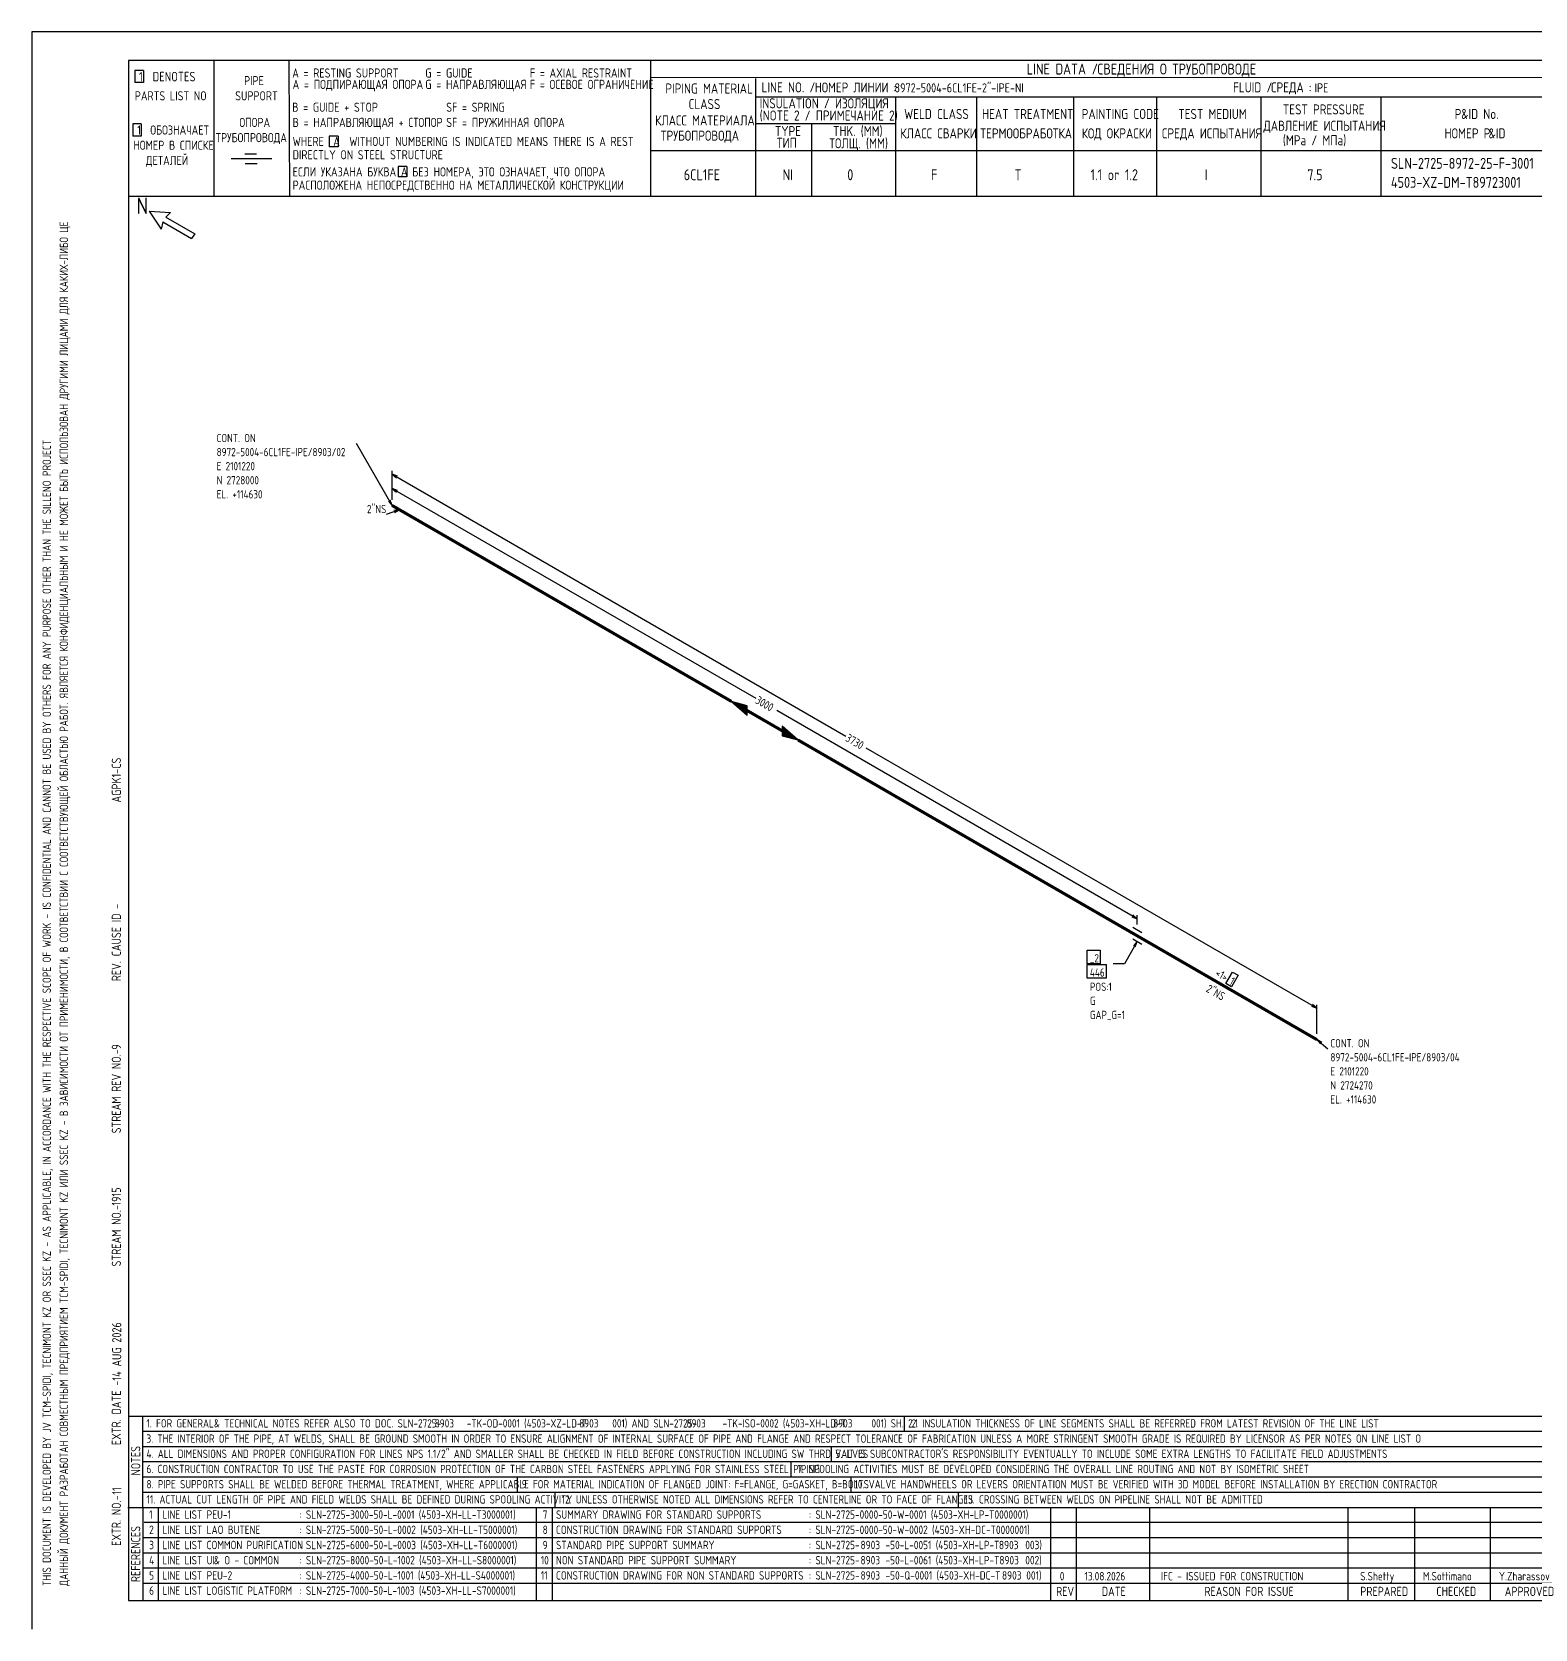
# Model space of a CAD drawing. Extents: x -1005 to 594, y -998 to 420.
# Drawn here: x 0 to 395.3, y 0 to 420 of the extents above; entities that cross this region are included whole.
import ezdxf

# ---------------------------------------------------------------- set-up
doc = ezdxf.new("R2010")
doc.units = 0
doc.styles.add('TTFN17', font='GOST type A')

msp = doc.modelspace()

# ---------------------------------------------------------------- linework, layer by layer
at = {"layer": 'GT_1', "flags": 128}
for points in [[(0, 420), (0, 0)], [(594, 420), (0, 420)], [(589.1, 412.5), (25.4, 412.5)], [(25.4, 412.5), (25.4, 7.5)], [(47.8, 412.5), (47.8, 376.7)], [(67.6, 412.5), (67.7, 376.7)], [(162.7, 412.5), (162.7, 376.7)], [(29.3, 409.9), (27.1, 409.9)], [(27.1, 409.9), (27.1, 406.7)], [(29.3, 409.9), (29.3, 406.7)], [(589.1, 408), (162.7, 407.9)], [(190.3, 407.8), (190.3, 376.7)], [(29.3, 406.7), (27.1, 406.7)], [(190.3, 402.9), (402.7, 402.9)], [(227.1, 402.9), (227.1, 376.7)], [(248.4, 402.9), (248.4, 376.8)], [(273.9, 402.9), (273.9, 376.7)], [(295.8, 402.9), (295.8, 376.7)], [(323.2, 402.9), (323.2, 376.7)], [(354.8, 402.9), (354.8, 376.8)], [(28.7, 395.8), (26.5, 395.8)], [(26.5, 395.8), (26.5, 392.6)], [(28.7, 395.8), (28.7, 392.6)], [(227.1, 395.8), (190.3, 395.8)], [(205, 395.8), (205, 376.7)], [(28.7, 392.6), (26.5, 392.6)], [(80.5, 392.6), (78.2, 392.6)], [(78.2, 392.6), (78.2, 389.8)], [(80.5, 392.6), (80.5, 389.8)], [(63.1, 386.6), (52.4, 386.6)], [(59.1, 387.9), (56, 387.9)], [(80.5, 389.8), (78.2, 389.8)], [(230.2, 388.7), (162.7, 388.7)], [(402.7, 388.7), (226.9, 388.7)], [(59.2, 385.3), (56.1, 385.3)], [(98.6, 384.6), (96.3, 384.6)], [(96.3, 384.6), (96.3, 381.9)], [(98.6, 384.6), (98.6, 381.9)], [(98.6, 381.9), (96.3, 381.9)], [(402.7, 376.7), (25.4, 376.7)], [(30.8, 372.9), (34, 368.1)], [(30.8, 372.9), (36.4, 372.5)], [(34.4, 370.1), (34, 368.1)], [(34.4, 370.1), (42, 365.7)], [(36.4, 372.5), (35.2, 371.3)], [(35.2, 371.3), (42.8, 366.9)], [(42.8, 366.9), (42, 365.7)], [(94.72, 295.48), (85.35, 311.75)], [(94.72, 296.98), (94.72, 304.62)], [(96.15, 303.2), (94.72, 303.73), (95.85, 302.75)], [(94.72, 303.73), (214.05, 234.8)], [(94.72, 296.98), (94.72, 300.88)], [(96.15, 299.45), (94.72, 299.98), (95.85, 299)], [(94.72, 299.98), (190.35, 244.78)], [(96.67, 294.35), (93.15, 293.07)], [(93.75, 296.6), (94.72, 295.48), (94.2, 296.9)], [(95.4, 293.6), (96.67, 294.35), (95.17, 294.12)], [(183.97, 243.95), (188.1, 240.2), (188.1, 242.75), (183.97, 243.95), (188.1, 240.35), (188.1, 242.68), (184.35, 243.72), (188.1, 240.57), (188.1, 242.45), (184.72, 243.5), (188.1, 240.72), (188.1, 242.3), (185.1, 243.28), (188.1, 240.88), (188.1, 242.15), (185.55, 243.05), (188.1, 241.03), (188.1, 242), (185.93, 242.82), (188.1, 241.25), (188.1, 241.78), (186.3, 242.6), (188.1, 241.4), (188.1, 241.62), (186.75, 242.38), (188.1, 241.55)], [(290.7, 186.8), (195.9, 241.55)], [(197.32, 236.22), (197.32, 234.88), (201.45, 233.82), (197.32, 237.43), (197.32, 235.03), (201.07, 234.05), (197.32, 237.35), (197.32, 235.25), (200.62, 234.28), (197.32, 237.12), (197.32, 235.4), (200.25, 234.57), (197.32, 236.97), (197.32, 235.55), (199.88, 234.72), (197.32, 236.82), (197.32, 235.7), (199.43, 235.03), (197.32, 236.68), (197.32, 235.93), (199.12, 235.18), (197.32, 236.45), (197.32, 236.07), (198.68, 235.47), (197.32, 236.3), (197.32, 236.22), (201.45, 233.82)], [(337.95, 163.25), (219.45, 231.65)], [(289.27, 187.32), (290.7, 186.8), (289.57, 187.78)], [(290.7, 185.3), (290.7, 187.7)], [(290.7, 180.8), (287.32, 174.95), (284.4, 174.95)], [(291.9, 183.12), (289.57, 184.47)], [(289.57, 181.47), (291.9, 180.12)], [(290.18, 179.38), (290.7, 180.8), (289.73, 179.68)], [(277.57, 178.55), (280.95, 178.55), (280.95, 174.95), (277.57, 174.95), (277.57, 178.55)], [(277.57, 174.8), (282.52, 174.8), (282.52, 171.2), (277.57, 171.2), (277.57, 174.8)], [(315.75, 172.78), (317.25, 171.95), (315.45, 168.88), (314.02, 169.78), (315.75, 172.78)], [(336.52, 163.78), (337.95, 163.25), (336.82, 164.22)], [(337.95, 156.5), (337.95, 164.15)], [(339.23, 154.25), (337.95, 155), (338.93, 153.88)], [(337.95, 155), (340.8, 152.6)], [(25.3, 56), (402.7, 56)], [(29.1, 56), (29.2, 7.5)], [(229.4, 56), (229.4, 52)], [(29.1, 52), (402.7, 52)], [(29.1, 48), (402.7, 48)], [(210.2, 48), (210.2, 44)], [(402.7, 44), (29.1, 44)], [(199.6, 44), (199.6, 40)], [(29.2, 40), (402.7, 40)], [(127.6, 40), (127.6, 36)], [(215.4, 40), (215.4, 36)], [(29.1, 36), (402.7, 36)], [(137.5, 36), (137.5, 32)], [(243.6, 36), (243.6, 32)], [(25.2, 32), (402.7, 32)], [(33.2, 32), (33.2, 7.6)], [(132.6, 32), (132.6, 7.6)], [(136.8, 32), (136.8, 7.6)], [(267.9, 32), (267.9, 7.5)], [(274.6, 32), (274.6, 7.5)], [(293.9, 32), (293.9, 7.5)], [(346.1, 32), (346.1, 7.5)], [(363.6, 32), (363.6, 7.5)], [(383.5, 32), (383.5, 7.5)], [(402.7, 28), (29.5, 28)], [(402.7, 24), (29.1, 24)], [(402.7, 20), (29.1, 20)], [(402.7, 16), (29.1, 16)], [(402.7, 12), (29.2, 12)], [(25.4, 7.5), (589.1, 7.5)], [(0, 0), (0, 0)]]:
    msp.add_lwpolyline(points, dxfattribs=at)
at = {"layer": 'GT_1', "const_width": 0.8, "flags": 128}
for points in [[(94.72, 295.48), (183.97, 243.95)], [(188.1, 241.55), (197.32, 236.22)], [(201.45, 233.82), (290.7, 182.3)], [(290.7, 182.3), (337.95, 155)]]:
    msp.add_lwpolyline(points, dxfattribs=at)

# ---------------------------------------------------------------- texts
at = {"layer": 'GT_1', "style": 'TTFN17'}
for s, height, p in [('LINE DATA /', 2.8875, (261.63, 408.8)), ('СВЕДЕНИЯ О ТРУБОПРОВОДЕ', 2.8875, (280.23, 408.8)), (' 1  DENOTES', 2.5025, (26.88, 407)), (' PIPE', 2.406, (54.56, 406)), ('A = RESTING SUPPORT', 2.4062, (68.46, 408)), ('A = ПОДПИРАЮЩАЯ ОПОРА', 2.4062, (68.56, 405)), ('G = GUIDE', 2.406, (103.46, 408)), ('G = НАПРАВЛЯЮЩАЯ', 2.4062, (103.46, 405)), ('F = AXIAL RESTRAINT', 2.4062, (130.96, 408)), ('F = ОСЕВОЕ ОГРАНИЧЕНИЕ', 2.4062, (130.96, 405)), ('PARTS LIST NO', 2.4062, (27.06, 402)), ('SUPPORT', 2.406, (53.46, 402)), ('PIPING MATERIAL', 2.6469, (166.6, 403.8)), ('LINE NO. /', 2.647, (191.9, 404.1)), ('НОМЕР ЛИНИИ :', 2.5987, (205.89, 404.1)), ('8972-5004-6CL1FE-2"-IPE-NI', 2.4062, (226.86, 404.1)), ('FLUID /', 2.647, (315.9, 404.1)), ('СРЕДА :', 2.647, (325.9, 404.1)), ('IPE', 2.406, (337.36, 404.1)), ('B = GUIDE + STOP', 2.4062, (68.46, 399)), ('SF = SPRING', 2.4062, (108.96, 399)), ('CLASS', 2.647, (172.7, 399.7)), ('(NOTE 2 / ПРИМЕЧАНИЕ 2)', 2.6469, (191.4, 396.7)), ('INSULATION / ИЗОЛЯЦИЯ', 2.6469, (191.4, 399.9)), ('WELD CLASS', 2.647, (229.4, 397.1)), ('HEAT TREATMENT', 2.6469, (249.9, 397.1)), ('PAINTING CODE', 2.6469, (276.1, 397.1)), ('TEST MEDIUM', 2.6469, (301.5, 397.1)), ('TEST PRESSURE', 2.6469, (329, 398.3)), ('P', 2.65, (374.2, 397.1)), ('&ID No.', 2.647, (375.91, 397.1)), (' 1  ОБОЗНАЧАЕТ', 2.4062, (26.46, 393)), ('ОПОРА', 2.406, (54.56, 395)), ('B = НАПРАВЛЯЮЩАЯ + СТОПОР', 2.4062, (68.56, 395)), ('SF = ПРУЖИННАЯ ОПОРА', 2.4062, (108.96, 395)), ('КЛАСС МАТЕРИАЛА', 2.6469, (163.9, 395.4)), ('TYPE', 2.647, (195.4, 392.6)), ('THK. (MM)', 2.647, (210.7, 392.6)), ('ДАВЛЕНИЕ ИСПЫТАНИЯ', 2.6469, (323.9, 394)), ('НОМЕР В СПИСКЕ', 2.4062, (26.66, 389)), ('ТРУБОПРОВОДА', 2.4062, (48.36, 391)), ('WHERE  A  WITHOUT NUMBERING IS INDICATED MEANS THERE IS A REST', 2.4062, (68.56, 390)), ('ТРУБОПРОВОДА', 2.6469, (165.4, 391.4)), ('ТИП', 2.647, (195.9, 389.5)), ('ТОЛЩ. (ММ)', 2.647, (209.7, 389.4)), ('КЛАСС СВАРКИ', 2.6469, (228.4, 392)), ('ТЕРМООБРАБОТКА', 2.6469, (249.4, 392)), ('КОД ОКРАСКИ', 2.6469, (276.1, 392)), ('СРЕДА ИСПЫТАНИЯ', 2.6469, (297.2, 392)), ('(MPa / МПа)', 2.6469, (329, 390.2)), ('НОМЕР P', 2.647, (371.5, 392)), ('&ID', 2.647, (383.1, 392)), ('ДЕТАЛЕЙ', 2.406, (29.96, 385)), ('DIRECTLY ON STEEL STRUCTURE', 2.4062, (68.56, 386.5)), ('SLN-2725-8972-25-F-3001', 2.8875, (357.43, 384)), ('ЕСЛИ УКАЗАНА БУКВА A БЕЗ НОМЕРА, ЭТО ОЗНАЧАЕТ, ЧТО ОПОРА', 2.4062, (68.56, 382)), ('6CL1FE', 2.888, (171.43, 381)), ('NI', 2.888, (197.43, 381)), ('0', 2.89, (214.43, 381)), ('F', 2.89, (236.43, 381)), ('T', 2.89, (258.43, 381)), ('1.1 or 1.2', 2.888, (278.43, 381)), ('I', 2.89, (308.43, 381)), ('7.5', 2.888, (335.43, 381)), ('РАСПОЛОЖЕНА НЕПОСРЕДСТВЕННО НА МЕТАЛЛИЧЕСКОЙ КОНСТРУКЦИИ', 2.4062, (68.56, 378.5)), ('4503-XZ-DM-T89723001', 2.8875, (357.43, 379)), ('N', 4.33, (27.55, 372.1)), ('CONT. ON', 2.166, (48.58, 312.12)), ('8972-5004-6CL1FE-IPE/8903/02', 2.1656, (48.58, 308.43)), ('E 2101220', 2.166, (48.58, 304.73)), ('N 2728000', 2.166, (48.58, 301.03)), ('EL. +114630', 2.1656, (48.58, 297.33)), ('2"NS', 2.166, (88.12, 293.45)), ('_2', 2.166, (278.25, 175.32)), ('446', 2.166, (278.25, 171.57)), ('POS:1', 2.166, (278.25, 167.82)), ('G', 2.17, (278.25, 164.13)), ('GAP_G=1', 2.166, (278.25, 160.43)), ('CONT. ON', 2.166, (341.5, 152.97)), ('8972-5004-6CL1FE-IPE/8903/04', 2.1656, (341.5, 149.28)), ('E 2101220', 2.166, (341.5, 145.58)), ('N 2724270', 2.166, (341.5, 141.88)), ('EL. +114630', 2.1656, (341.5, 138.19)), ('1. FOR GENERAL', 2.1849, (30.13, 53)), ('& TECHNICAL NOTES REFER ALSO TO DOC. SLN-2725-      -TK-OD-0001 (4503-XZ-LD-T      001) AND SLN-2725-      -TK-ISO-0002 (4503-XH-LD-T      001) SH. 2.1', 2.18487, (47.87, 53)), ('8903', 2.185, (105.93, 53)), ('8903', 2.185, (143.93, 53)), ('8903', 2.185, (172.13, 53)), ('8903', 2.185, (210.73, 53)), ('2. INSULATION THICKNESS OF LINE SEGMENTS SHALL BE REFERRED FROM LATEST REVISION OF THE LINE LIST', 2.1849, (231.33, 53)), ('3. THE INTERIOR OF THE PIPE, AT WELDS, SHALL BE GROUND SMOOTH IN ORDER TO ENSURE ALIGNMENT OF INTERNAL SURFACE OF PIPE AND FLANGE AND RESPECT TOLERANCE OF FABRICATION UNLESS A MORE STRINGENT SMOOTH GRADE IS REQUIRED BY LICENSOR AS PER NOTES ON LINE LIST O', 2.18487, (30.13, 49)), ('4. ALL DIMENSIONS AND PROPER CONFIGURATION FOR LINES NPS 1.1/2" AND SMALLER SHALL BE CHECKED IN FIELD BEFORE CONSTRUCTION INCLUDING SW THRD VALVES', 2.18487, (30.13, 45)), ("5. IT IS SUBCONTRACTOR'S RESPONSIBILITY EVENTUALLY TO INCLUDE SOME EXTRA LENGTHS TO FACILITATE FIELD ADJUSTMENTS", 2.18487, (211.33, 45)), ('6. CONSTRUCTION CONTRACTOR TO USE THE PASTE FOR CORROSION PROTECTION OF THE CARBON STEEL FASTENERS APPLYING FOR STAINLESS STEEL PIPING', 2.18487, (30.13, 41)), ('7. SPOOLING ACTIVITIES MUST BE DEVELOPED CONSIDERING THE OVERALL LINE ROUTING AND NOT BY ISOMETRIC SHEET', 2.18487, (201.33, 41)), ('8. PIPE SUPPORTS SHALL BE WELDED BEFORE THERMAL TREATMENT, WHERE APPLICABLE', 2.1849, (30.13, 37)), ('9. FOR MATERIAL INDICATION OF FLANGED JOINT: F=FLANGE, G=GASKET, B=BOLTS', 2.1849, (128.83, 37)), ('10. VALVE HANDWHEELS OR LEVERS ORIENTATION MUST BE VERIFIED WITH 3D MODEL BEFORE INSTALLATION BY ERECTION CONTRACTOR', 2.18487, (216.33, 37)), ('11. ACTUAL CUT LENGTH OF PIPE AND FIELD WELDS SHALL BE DEFINED DURING SPOOLING ACTIVITY', 2.1849, (30.13, 33)), ('12. UNLESS OTHERWISE NOTED ALL DIMENSIONS REFER TO CENTERLINE OR TO FACE OF FLANGES', 2.1849, (139.33, 33)), ('13. CROSSING BETWEEN WELDS ON PIPELINE SHALL NOT BE ADMITTED', 2.1849, (245.33, 33)), ('1', 2.21, (30.83, 29)), ('LINE LIST PEU-1', 2.2138, (34.33, 29)), (': SLN-2725-3000-50-L-0001 (4503-XH-LL-T3000001)', 2.2138, (70.33, 29)), ('7', 2.21, (134.33, 29)), ('SUMMARY DRAWING FOR STANDARD SUPPORTS', 2.2138, (137.83, 29)), (': SLN-2725-0000-50-W-0001 (4503-XH-LP-T0000001)', 2.2138, (204.33, 29)), ('2', 2.21, (30.83, 25)), ('LINE LIST LAO BUTENE', 2.2138, (34.33, 25)), (': SLN-2725-5000-50-L-0002 (4503-XH-LL-T5000001)', 2.2138, (70.33, 25)), ('8', 2.21, (134.33, 25)), ('CONSTRUCTION DRAWING FOR STANDARD SUPPORTS', 2.2138, (137.83, 25)), (': SLN-2725-0000-50-W-0002 (4503-XH-DC-T0000001)', 2.2138, (204.33, 25)), ('3', 2.21, (30.83, 21)), ('LINE LIST COMMON PURIFICATION', 2.2138, (34.33, 21)), (': SLN-2725-6000-50-L-0003 (4503-XH-LL-T6000001)', 2.2138, (70.33, 21)), ('9', 2.21, (134.33, 21)), ('STANDARD PIPE SUPPORT SUMMARY', 2.2138, (137.83, 21)), (': SLN-2725-      -50-L-0051 (4503-XH-LP-T      003)', 2.2138, (204.33, 21)), ('8903', 2.214, (217.93, 21)), ('8903', 2.214, (254.33, 21)), ('4', 2.21, (30.83, 17)), ('LINE LIST UI', 2.2138, (34.33, 17)), ('& O - COMMON', 2.2138, (47.85, 17)), (': SLN-2725-8000-50-L-1002 (4503-XH-LL-S8000001)', 2.2138, (70.33, 17)), ('10', 2.214, (133.83, 17)), ('NON STANDARD PIPE SUPPORT SUMMARY', 2.2138, (137.83, 17)), (': SLN-2725-      -50-L-0061 (4503-XH-LP-T      002)', 2.2138, (204.33, 17)), ('8903', 2.214, (217.93, 17)), ('8903', 2.214, (254.43, 17)), ('5', 2.21, (30.83, 13)), ('LINE LIST PEU-2', 2.2138, (34.33, 13)), (': SLN-2725-4000-50-L-1001 (4503-XH-LL-S4000001)', 2.2138, (70.33, 13)), ('11', 2.214, (133.83, 13)), ('CONSTRUCTION DRAWING FOR NON STANDARD SUPPORTS', 2.2138, (137.83, 13)), (': SLN-2725-      -50-Q-0001 (4503-XH-DC-T      001)', 2.2138, (204.33, 13)), ('8903', 2.214, (217.93, 13)), ('8903', 2.214, (255.13, 13)), ('0', 2.21, (270.33, 12.8)), ('13.08.2026', 2.214, (276.83, 12.8)), ('IFC - ISSUED FOR CONSTRUCTION', 2.2138, (296.93, 12.8)), ('S.Shetty', 2.214, (349.33, 12.8)), ('M.Sottimano', 2.2138, (365.83, 12.8)), ('Y.Zharassov', 2.2138, (385.83, 12.8)), ('6', 2.21, (30.83, 9)), ('LINE LIST LOGISTIC PLATFORM', 2.2138, (34.33, 9)), (': SLN-2725-7000-50-L-1003 (4503-XH-LL-S7000001)', 2.2138, (70.33, 9)), ('REV', 2.406, (269.36, 8.7)), ('DATE', 2.406, (281.36, 8.7)), ('REASON FOR ISSUE', 2.4062, (308.36, 8.7)), ('PREPARED', 2.406, (349.36, 8.7)), ('CHECKED', 2.406, (369.36, 8.7)), ('APPROVED', 2.406, (387.36, 8.7))]:
    msp.add_text(s, height=height, dxfattribs=at).set_placement(p)
for s, height, rotation, p in [('ДАННЫЙ ДОКУМЕНТ РАЗРАБОТАН СОВМЕСТНЫМ ПРЕДПРИЯТИЕМ TCM-SPIDI, TECNIMONT KZ ИЛИ SSEC KZ - В ЗАВИСИМОСТИ ОТ ПРИМЕНИМОСТИ, В СООТВЕТСТВИИ С СООТВЕТСТВУЮЩЕЙ ОБЛАСТЬЮ РАБОТ. ЯВЛЯЕТСЯ КОНФИДЕНЦИАЛЬНЫМ И НЕ МОЖЕТ БЫТЬ ИСПОЛЬЗОВАН ДРУГИМИ ЛИЦАМИ ДЛЯ КАКИХ-ЛИБО ЦЕ', 2.21375, 90, (9.5, 11.33)), ('THIS DOCUMENT IS DEVELOPED BY JV TCM-SPIDI, TECNIMONT KZ OR SSEC KZ - AS APPLICABLE, IN ACCORDANCE WITH THE RESPECTIVE SCOPE OF WORK - IS CONFIDENTIAL AND CANNOT BE USED BY OTHERS FOR ANY PURPOSE OTHER THAN THE SILLENO PROJECT', 2.21375, 90, (5, 11.33)), ('3000', 2.166, -30, (190.07, 243.61)), ('3730', 2.166, -30, (213.76, 233.67)), ('AGPK1-CS', 2.406, 90, (23.4, 217.36)), ('REV. CAUSE ID -', 2.4062, 90, (23.4, 170.36)), ('<1>', 2.166, -30, (310.99, 171.87)), ('2"NS', 2.166, -30, (308.61, 167.74)), ('1', 2.17, -30, (314.77, 169.69)), ('9', 2.41, 90, (23.4, 152.36)), ('STREAM REV NO.-', 2.4062, 90, (23.4, 130.36)), ('1915', 2.406, 90, (23.4, 111.36)), ('STREAM NO.-', 2.4062, 90, (23.4, 95.36)), ('14 AUG 2026', 2.4062, 90, (23.5, 65.36)), ('EXTR. DATE -', 2.4062, 90, (23.4, 48.36)), ('NOTES', 2.406, 90, (28.5, 40.36)), ('EXTR. NO.-', 2.406, 90, (23.4, 21.86)), ('11', 2.406, 90, (23.5, 35.36)), ('REFERENCES', 2.406, 90, (28.5, 12.36))]:
    msp.add_text(s, height=height, rotation=rotation, dxfattribs=at).set_placement(p)

doc.saveas('drawing.dxf')
